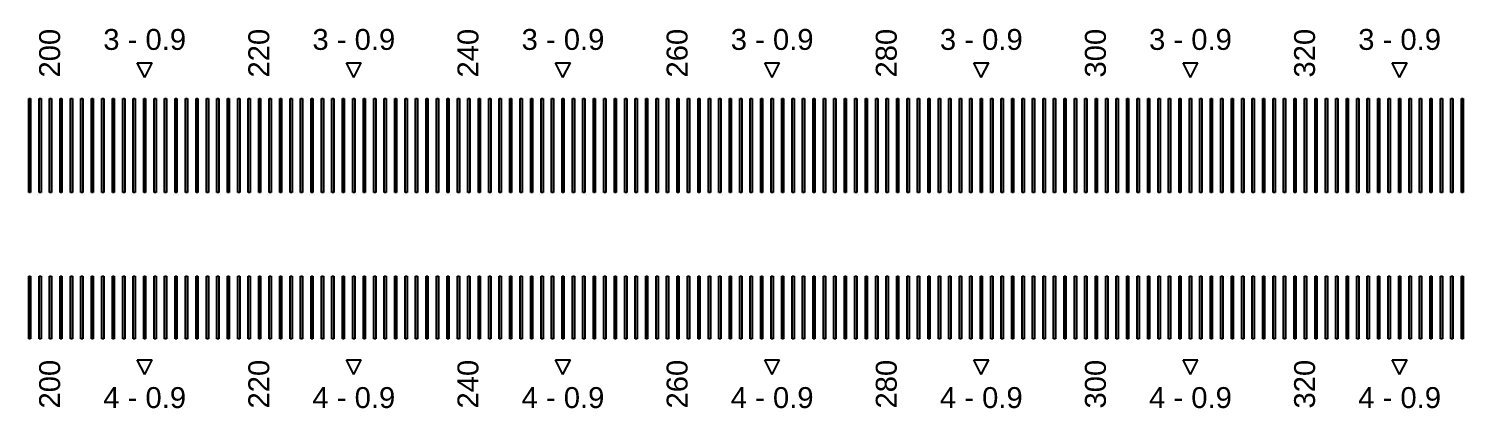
# Model space of a CAD drawing. Extents: x -24493 to 76507, y 84496 to 185496.
# Drawn here: x 27052 to 27738, y 155025 to 155207 of the extents above; entities that cross this region are included whole.
import ezdxf

# ---------------------------------------------------------------- set-up
doc = ezdxf.new("R2010")
doc.units = 13
doc.layers.add('CL - Label-1', color=120, linetype='Continuous')
doc.layers.add('CL - Label-2', color=132, linetype='Continuous')
doc.layers.add('CL - Sub-Micro', color=7, linetype='Continuous', true_color=0x47d1ff)
doc.styles.get("Standard").update_dxf_attribs({"font": 'arial.ttf'})

msp = doc.modelspace()

# ---------------------------------------------------------------- linework, layer by layer
at = {"layer": 'CL - Label-2'}
for p, q in [((27107.24, 155183.36), (27103.7, 155190.46)), ((27103.7, 155190.46), (27110.77, 155190.46)), ((27107.24, 155183.36), (27110.77, 155190.46)), ((27207.24, 155183.36), (27203.7, 155190.46)), ((27203.7, 155190.46), (27210.77, 155190.46)), ((27207.24, 155183.36), (27210.77, 155190.46)), ((27307.24, 155183.36), (27303.7, 155190.46)), ((27303.7, 155190.46), (27310.77, 155190.46)), ((27307.24, 155183.36), (27310.77, 155190.46)), ((27407.24, 155183.36), (27403.7, 155190.46)), ((27403.7, 155190.46), (27410.77, 155190.46)), ((27407.24, 155183.36), (27410.77, 155190.46)), ((27507.24, 155183.36), (27503.7, 155190.46)), ((27503.7, 155190.46), (27510.77, 155190.46)), ((27507.24, 155183.36), (27510.77, 155190.46)), ((27607.24, 155183.36), (27603.7, 155190.46)), ((27603.7, 155190.46), (27610.77, 155190.46)), ((27607.24, 155183.36), (27610.77, 155190.46)), ((27707.24, 155183.36), (27703.7, 155190.46)), ((27703.7, 155190.46), (27710.77, 155190.46)), ((27707.24, 155183.36), (27710.77, 155190.46)), ((27107.24, 155041.29), (27103.7, 155048.39)), ((27103.7, 155048.39), (27110.77, 155048.39)), ((27107.24, 155041.29), (27110.77, 155048.39)), ((27207.24, 155041.29), (27203.7, 155048.39)), ((27203.7, 155048.39), (27210.77, 155048.39)), ((27207.24, 155041.29), (27210.77, 155048.39)), ((27307.24, 155041.29), (27303.7, 155048.39)), ((27303.7, 155048.39), (27310.77, 155048.39)), ((27307.24, 155041.29), (27310.77, 155048.39)), ((27407.24, 155041.29), (27403.7, 155048.39)), ((27403.7, 155048.39), (27410.77, 155048.39)), ((27407.24, 155041.29), (27410.77, 155048.39)), ((27507.24, 155041.29), (27503.7, 155048.39)), ((27503.7, 155048.39), (27510.77, 155048.39)), ((27507.24, 155041.29), (27510.77, 155048.39)), ((27607.24, 155041.29), (27603.7, 155048.39)), ((27603.7, 155048.39), (27610.77, 155048.39)), ((27607.24, 155041.29), (27610.77, 155048.39)), ((27707.24, 155041.29), (27703.7, 155048.39)), ((27703.7, 155048.39), (27710.77, 155048.39)), ((27707.24, 155041.29), (27710.77, 155048.39))]:
    msp.add_line(p, q, dxfattribs=at)
at = {"layer": 'CL - Sub-Micro'}
for p, q in [((27051.79, 155173.36), (27052.69, 155173.36)), ((27051.79, 155128.36), (27051.79, 155173.36)), ((27052.69, 155173.36), (27052.69, 155128.36)), ((27056.79, 155173.36), (27057.69, 155173.36)), ((27056.79, 155128.36), (27056.79, 155173.36)), ((27057.69, 155173.36), (27057.69, 155128.36)), ((27061.79, 155173.36), (27062.69, 155173.36)), ((27061.79, 155128.36), (27061.79, 155173.36)), ((27062.69, 155173.36), (27062.69, 155128.36)), ((27066.79, 155173.36), (27067.69, 155173.36)), ((27066.79, 155128.36), (27066.79, 155173.36)), ((27067.69, 155173.36), (27067.69, 155128.36)), ((27071.79, 155173.36), (27072.69, 155173.36)), ((27071.79, 155128.36), (27071.79, 155173.36)), ((27072.69, 155173.36), (27072.69, 155128.36)), ((27076.79, 155173.36), (27077.69, 155173.36)), ((27076.79, 155128.36), (27076.79, 155173.36)), ((27077.69, 155173.36), (27077.69, 155128.36)), ((27081.79, 155173.36), (27082.69, 155173.36)), ((27081.79, 155128.36), (27081.79, 155173.36)), ((27082.69, 155173.36), (27082.69, 155128.36)), ((27086.79, 155173.36), (27087.69, 155173.36)), ((27086.79, 155128.36), (27086.79, 155173.36)), ((27087.69, 155173.36), (27087.69, 155128.36)), ((27091.79, 155173.36), (27092.69, 155173.36)), ((27091.79, 155128.36), (27091.79, 155173.36)), ((27092.69, 155173.36), (27092.69, 155128.36)), ((27096.79, 155173.36), (27097.69, 155173.36)), ((27096.79, 155128.36), (27096.79, 155173.36)), ((27097.69, 155173.36), (27097.69, 155128.36)), ((27101.79, 155173.36), (27102.69, 155173.36)), ((27101.79, 155128.36), (27101.79, 155173.36)), ((27102.69, 155173.36), (27102.69, 155128.36)), ((27106.79, 155173.36), (27107.69, 155173.36)), ((27106.79, 155128.36), (27106.79, 155173.36)), ((27107.69, 155173.36), (27107.69, 155128.36)), ((27111.79, 155173.36), (27112.69, 155173.36)), ((27111.79, 155128.36), (27111.79, 155173.36)), ((27112.69, 155173.36), (27112.69, 155128.36)), ((27116.79, 155173.36), (27117.69, 155173.36)), ((27116.79, 155128.36), (27116.79, 155173.36)), ((27117.69, 155173.36), (27117.69, 155128.36)), ((27121.79, 155173.36), (27122.69, 155173.36)), ((27121.79, 155128.36), (27121.79, 155173.36)), ((27122.69, 155173.36), (27122.69, 155128.36)), ((27126.79, 155173.36), (27127.69, 155173.36)), ((27126.79, 155128.36), (27126.79, 155173.36)), ((27127.69, 155173.36), (27127.69, 155128.36)), ((27131.79, 155173.36), (27132.69, 155173.36)), ((27131.79, 155128.36), (27131.79, 155173.36)), ((27132.69, 155173.36), (27132.69, 155128.36)), ((27136.79, 155173.36), (27137.69, 155173.36)), ((27136.79, 155128.36), (27136.79, 155173.36)), ((27137.69, 155173.36), (27137.69, 155128.36)), ((27141.79, 155173.36), (27142.69, 155173.36)), ((27141.79, 155128.36), (27141.79, 155173.36)), ((27142.69, 155173.36), (27142.69, 155128.36)), ((27146.79, 155173.36), (27147.69, 155173.36)), ((27146.79, 155128.36), (27146.79, 155173.36)), ((27147.69, 155173.36), (27147.69, 155128.36)), ((27151.79, 155173.36), (27152.69, 155173.36)), ((27151.79, 155128.36), (27151.79, 155173.36)), ((27152.69, 155173.36), (27152.69, 155128.36)), ((27156.79, 155173.36), (27157.69, 155173.36)), ((27156.79, 155128.36), (27156.79, 155173.36)), ((27157.69, 155173.36), (27157.69, 155128.36)), ((27161.79, 155173.36), (27162.69, 155173.36)), ((27161.79, 155128.36), (27161.79, 155173.36)), ((27162.69, 155173.36), (27162.69, 155128.36)), ((27166.79, 155173.36), (27167.69, 155173.36)), ((27166.79, 155128.36), (27166.79, 155173.36)), ((27167.69, 155173.36), (27167.69, 155128.36)), ((27171.79, 155173.36), (27172.69, 155173.36)), ((27171.79, 155128.36), (27171.79, 155173.36)), ((27172.69, 155173.36), (27172.69, 155128.36)), ((27176.79, 155173.36), (27177.69, 155173.36)), ((27176.79, 155128.36), (27176.79, 155173.36)), ((27177.69, 155173.36), (27177.69, 155128.36)), ((27181.79, 155173.36), (27182.69, 155173.36)), ((27181.79, 155128.36), (27181.79, 155173.36)), ((27182.69, 155173.36), (27182.69, 155128.36)), ((27186.79, 155173.36), (27187.69, 155173.36)), ((27186.79, 155128.36), (27186.79, 155173.36)), ((27187.69, 155173.36), (27187.69, 155128.36)), ((27191.79, 155173.36), (27192.69, 155173.36)), ((27191.79, 155128.36), (27191.79, 155173.36)), ((27192.69, 155173.36), (27192.69, 155128.36)), ((27196.79, 155173.36), (27197.69, 155173.36)), ((27196.79, 155128.36), (27196.79, 155173.36)), ((27197.69, 155173.36), (27197.69, 155128.36)), ((27201.79, 155173.36), (27202.69, 155173.36)), ((27201.79, 155128.36), (27201.79, 155173.36)), ((27202.69, 155173.36), (27202.69, 155128.36)), ((27206.79, 155173.36), (27207.69, 155173.36)), ((27206.79, 155128.36), (27206.79, 155173.36)), ((27207.69, 155173.36), (27207.69, 155128.36)), ((27211.79, 155173.36), (27212.69, 155173.36)), ((27211.79, 155128.36), (27211.79, 155173.36)), ((27212.69, 155173.36), (27212.69, 155128.36)), ((27216.79, 155173.36), (27217.69, 155173.36)), ((27216.79, 155128.36), (27216.79, 155173.36)), ((27217.69, 155173.36), (27217.69, 155128.36)), ((27221.79, 155173.36), (27222.69, 155173.36)), ((27221.79, 155128.36), (27221.79, 155173.36)), ((27222.69, 155173.36), (27222.69, 155128.36)), ((27226.79, 155173.36), (27227.69, 155173.36)), ((27226.79, 155128.36), (27226.79, 155173.36)), ((27227.69, 155173.36), (27227.69, 155128.36)), ((27231.79, 155173.36), (27232.69, 155173.36)), ((27231.79, 155128.36), (27231.79, 155173.36)), ((27232.69, 155173.36), (27232.69, 155128.36)), ((27236.79, 155173.36), (27237.69, 155173.36)), ((27236.79, 155128.36), (27236.79, 155173.36)), ((27237.69, 155173.36), (27237.69, 155128.36)), ((27241.79, 155173.36), (27242.69, 155173.36)), ((27241.79, 155128.36), (27241.79, 155173.36)), ((27242.69, 155173.36), (27242.69, 155128.36)), ((27246.79, 155173.36), (27247.69, 155173.36)), ((27246.79, 155128.36), (27246.79, 155173.36)), ((27247.69, 155173.36), (27247.69, 155128.36)), ((27251.79, 155173.36), (27252.69, 155173.36)), ((27251.79, 155128.36), (27251.79, 155173.36)), ((27252.69, 155173.36), (27252.69, 155128.36)), ((27256.79, 155173.36), (27257.69, 155173.36)), ((27256.79, 155128.36), (27256.79, 155173.36)), ((27257.69, 155173.36), (27257.69, 155128.36)), ((27261.79, 155173.36), (27262.69, 155173.36)), ((27261.79, 155128.36), (27261.79, 155173.36)), ((27262.69, 155173.36), (27262.69, 155128.36)), ((27266.79, 155173.36), (27267.69, 155173.36)), ((27266.79, 155128.36), (27266.79, 155173.36)), ((27267.69, 155173.36), (27267.69, 155128.36)), ((27271.79, 155173.36), (27272.69, 155173.36)), ((27271.79, 155128.36), (27271.79, 155173.36)), ((27272.69, 155173.36), (27272.69, 155128.36)), ((27276.79, 155173.36), (27277.69, 155173.36)), ((27276.79, 155128.36), (27276.79, 155173.36)), ((27277.69, 155173.36), (27277.69, 155128.36)), ((27281.79, 155173.36), (27282.69, 155173.36)), ((27281.79, 155128.36), (27281.79, 155173.36)), ((27282.69, 155173.36), (27282.69, 155128.36)), ((27286.79, 155173.36), (27287.69, 155173.36)), ((27286.79, 155128.36), (27286.79, 155173.36)), ((27287.69, 155173.36), (27287.69, 155128.36)), ((27291.79, 155173.36), (27292.69, 155173.36)), ((27291.79, 155128.36), (27291.79, 155173.36)), ((27292.69, 155173.36), (27292.69, 155128.36)), ((27296.79, 155173.36), (27297.69, 155173.36)), ((27296.79, 155128.36), (27296.79, 155173.36)), ((27297.69, 155173.36), (27297.69, 155128.36)), ((27301.79, 155173.36), (27302.69, 155173.36)), ((27301.79, 155128.36), (27301.79, 155173.36)), ((27302.69, 155173.36), (27302.69, 155128.36)), ((27306.79, 155173.36), (27307.69, 155173.36)), ((27306.79, 155128.36), (27306.79, 155173.36)), ((27307.69, 155173.36), (27307.69, 155128.36)), ((27311.79, 155173.36), (27312.69, 155173.36)), ((27311.79, 155128.36), (27311.79, 155173.36)), ((27312.69, 155173.36), (27312.69, 155128.36)), ((27316.79, 155173.36), (27317.69, 155173.36)), ((27316.79, 155128.36), (27316.79, 155173.36)), ((27317.69, 155173.36), (27317.69, 155128.36)), ((27321.79, 155173.36), (27322.69, 155173.36)), ((27321.79, 155128.36), (27321.79, 155173.36)), ((27322.69, 155173.36), (27322.69, 155128.36)), ((27326.79, 155173.36), (27327.69, 155173.36)), ((27326.79, 155128.36), (27326.79, 155173.36)), ((27327.69, 155173.36), (27327.69, 155128.36)), ((27331.79, 155173.36), (27332.69, 155173.36)), ((27331.79, 155128.36), (27331.79, 155173.36)), ((27332.69, 155173.36), (27332.69, 155128.36)), ((27336.79, 155173.36), (27337.69, 155173.36)), ((27336.79, 155128.36), (27336.79, 155173.36)), ((27337.69, 155173.36), (27337.69, 155128.36)), ((27341.79, 155173.36), (27342.69, 155173.36)), ((27341.79, 155128.36), (27341.79, 155173.36)), ((27342.69, 155173.36), (27342.69, 155128.36)), ((27346.79, 155173.36), (27347.69, 155173.36)), ((27346.79, 155128.36), (27346.79, 155173.36)), ((27347.69, 155173.36), (27347.69, 155128.36)), ((27351.79, 155173.36), (27352.69, 155173.36)), ((27351.79, 155128.36), (27351.79, 155173.36)), ((27352.69, 155173.36), (27352.69, 155128.36)), ((27356.79, 155173.36), (27357.69, 155173.36)), ((27356.79, 155128.36), (27356.79, 155173.36)), ((27357.69, 155173.36), (27357.69, 155128.36)), ((27361.79, 155173.36), (27362.69, 155173.36)), ((27361.79, 155128.36), (27361.79, 155173.36)), ((27362.69, 155173.36), (27362.69, 155128.36)), ((27366.79, 155173.36), (27367.69, 155173.36)), ((27366.79, 155128.36), (27366.79, 155173.36)), ((27367.69, 155173.36), (27367.69, 155128.36)), ((27371.79, 155173.36), (27372.69, 155173.36)), ((27371.79, 155128.36), (27371.79, 155173.36)), ((27372.69, 155173.36), (27372.69, 155128.36)), ((27376.79, 155173.36), (27377.69, 155173.36)), ((27376.79, 155128.36), (27376.79, 155173.36)), ((27377.69, 155173.36), (27377.69, 155128.36)), ((27381.79, 155173.36), (27382.69, 155173.36)), ((27381.79, 155128.36), (27381.79, 155173.36)), ((27382.69, 155173.36), (27382.69, 155128.36)), ((27386.79, 155173.36), (27387.69, 155173.36)), ((27386.79, 155128.36), (27386.79, 155173.36)), ((27387.69, 155173.36), (27387.69, 155128.36)), ((27391.79, 155173.36), (27392.69, 155173.36)), ((27391.79, 155128.36), (27391.79, 155173.36)), ((27392.69, 155173.36), (27392.69, 155128.36)), ((27396.79, 155173.36), (27397.69, 155173.36)), ((27396.79, 155128.36), (27396.79, 155173.36)), ((27397.69, 155173.36), (27397.69, 155128.36)), ((27401.79, 155173.36), (27402.69, 155173.36)), ((27401.79, 155128.36), (27401.79, 155173.36)), ((27402.69, 155173.36), (27402.69, 155128.36)), ((27406.79, 155173.36), (27407.69, 155173.36)), ((27406.79, 155128.36), (27406.79, 155173.36)), ((27407.69, 155173.36), (27407.69, 155128.36)), ((27411.79, 155173.36), (27412.69, 155173.36)), ((27411.79, 155128.36), (27411.79, 155173.36)), ((27412.69, 155173.36), (27412.69, 155128.36)), ((27416.79, 155173.36), (27417.69, 155173.36)), ((27416.79, 155128.36), (27416.79, 155173.36)), ((27417.69, 155173.36), (27417.69, 155128.36)), ((27421.79, 155173.36), (27422.69, 155173.36)), ((27421.79, 155128.36), (27421.79, 155173.36)), ((27422.69, 155173.36), (27422.69, 155128.36)), ((27426.79, 155173.36), (27427.69, 155173.36)), ((27426.79, 155128.36), (27426.79, 155173.36)), ((27427.69, 155173.36), (27427.69, 155128.36)), ((27431.79, 155173.36), (27432.69, 155173.36)), ((27431.79, 155128.36), (27431.79, 155173.36)), ((27432.69, 155173.36), (27432.69, 155128.36)), ((27436.79, 155173.36), (27437.69, 155173.36)), ((27436.79, 155128.36), (27436.79, 155173.36)), ((27437.69, 155173.36), (27437.69, 155128.36)), ((27441.79, 155173.36), (27442.69, 155173.36)), ((27441.79, 155128.36), (27441.79, 155173.36)), ((27442.69, 155173.36), (27442.69, 155128.36)), ((27446.79, 155173.36), (27447.69, 155173.36)), ((27446.79, 155128.36), (27446.79, 155173.36)), ((27447.69, 155173.36), (27447.69, 155128.36)), ((27451.79, 155173.36), (27452.69, 155173.36)), ((27451.79, 155128.36), (27451.79, 155173.36)), ((27452.69, 155173.36), (27452.69, 155128.36)), ((27456.79, 155173.36), (27457.69, 155173.36)), ((27456.79, 155128.36), (27456.79, 155173.36)), ((27457.69, 155173.36), (27457.69, 155128.36)), ((27461.79, 155173.36), (27462.69, 155173.36)), ((27461.79, 155128.36), (27461.79, 155173.36)), ((27462.69, 155173.36), (27462.69, 155128.36)), ((27466.79, 155173.36), (27467.69, 155173.36)), ((27466.79, 155128.36), (27466.79, 155173.36)), ((27467.69, 155173.36), (27467.69, 155128.36)), ((27471.79, 155173.36), (27472.69, 155173.36)), ((27471.79, 155128.36), (27471.79, 155173.36)), ((27472.69, 155173.36), (27472.69, 155128.36)), ((27476.79, 155173.36), (27477.69, 155173.36)), ((27476.79, 155128.36), (27476.79, 155173.36)), ((27477.69, 155173.36), (27477.69, 155128.36)), ((27481.79, 155173.36), (27482.69, 155173.36)), ((27481.79, 155128.36), (27481.79, 155173.36)), ((27482.69, 155173.36), (27482.69, 155128.36)), ((27486.79, 155173.36), (27487.69, 155173.36)), ((27486.79, 155128.36), (27486.79, 155173.36)), ((27487.69, 155173.36), (27487.69, 155128.36)), ((27491.79, 155173.36), (27492.69, 155173.36)), ((27491.79, 155128.36), (27491.79, 155173.36)), ((27492.69, 155173.36), (27492.69, 155128.36)), ((27496.79, 155173.36), (27497.69, 155173.36)), ((27496.79, 155128.36), (27496.79, 155173.36)), ((27497.69, 155173.36), (27497.69, 155128.36)), ((27501.79, 155173.36), (27502.69, 155173.36)), ((27501.79, 155128.36), (27501.79, 155173.36)), ((27502.69, 155173.36), (27502.69, 155128.36)), ((27506.79, 155173.36), (27507.69, 155173.36)), ((27506.79, 155128.36), (27506.79, 155173.36)), ((27507.69, 155173.36), (27507.69, 155128.36)), ((27511.79, 155173.36), (27512.69, 155173.36)), ((27511.79, 155128.36), (27511.79, 155173.36)), ((27512.69, 155173.36), (27512.69, 155128.36)), ((27516.79, 155173.36), (27517.69, 155173.36)), ((27516.79, 155128.36), (27516.79, 155173.36)), ((27517.69, 155173.36), (27517.69, 155128.36)), ((27521.79, 155173.36), (27522.69, 155173.36)), ((27521.79, 155128.36), (27521.79, 155173.36)), ((27522.69, 155173.36), (27522.69, 155128.36)), ((27526.79, 155173.36), (27527.69, 155173.36)), ((27526.79, 155128.36), (27526.79, 155173.36)), ((27527.69, 155173.36), (27527.69, 155128.36)), ((27531.79, 155173.36), (27532.69, 155173.36)), ((27531.79, 155128.36), (27531.79, 155173.36)), ((27532.69, 155173.36), (27532.69, 155128.36)), ((27536.79, 155173.36), (27537.69, 155173.36)), ((27536.79, 155128.36), (27536.79, 155173.36)), ((27537.69, 155173.36), (27537.69, 155128.36)), ((27541.79, 155173.36), (27542.69, 155173.36)), ((27541.79, 155128.36), (27541.79, 155173.36)), ((27542.69, 155173.36), (27542.69, 155128.36)), ((27546.79, 155173.36), (27547.69, 155173.36)), ((27546.79, 155128.36), (27546.79, 155173.36)), ((27547.69, 155173.36), (27547.69, 155128.36)), ((27551.79, 155173.36), (27552.69, 155173.36)), ((27551.79, 155128.36), (27551.79, 155173.36)), ((27552.69, 155173.36), (27552.69, 155128.36)), ((27556.79, 155173.36), (27557.69, 155173.36)), ((27556.79, 155128.36), (27556.79, 155173.36)), ((27557.69, 155173.36), (27557.69, 155128.36)), ((27561.79, 155173.36), (27562.69, 155173.36)), ((27561.79, 155128.36), (27561.79, 155173.36)), ((27562.69, 155173.36), (27562.69, 155128.36)), ((27566.79, 155173.36), (27567.69, 155173.36)), ((27566.79, 155128.36), (27566.79, 155173.36)), ((27567.69, 155173.36), (27567.69, 155128.36)), ((27571.79, 155173.36), (27572.69, 155173.36)), ((27571.79, 155128.36), (27571.79, 155173.36)), ((27572.69, 155173.36), (27572.69, 155128.36)), ((27576.79, 155173.36), (27577.69, 155173.36)), ((27576.79, 155128.36), (27576.79, 155173.36)), ((27577.69, 155173.36), (27577.69, 155128.36)), ((27581.79, 155173.36), (27582.69, 155173.36)), ((27581.79, 155128.36), (27581.79, 155173.36)), ((27582.69, 155173.36), (27582.69, 155128.36)), ((27586.79, 155173.36), (27587.69, 155173.36)), ((27586.79, 155128.36), (27586.79, 155173.36)), ((27587.69, 155173.36), (27587.69, 155128.36)), ((27591.79, 155173.36), (27592.69, 155173.36)), ((27591.79, 155128.36), (27591.79, 155173.36)), ((27592.69, 155173.36), (27592.69, 155128.36)), ((27596.79, 155173.36), (27597.69, 155173.36)), ((27596.79, 155128.36), (27596.79, 155173.36)), ((27597.69, 155173.36), (27597.69, 155128.36)), ((27601.79, 155173.36), (27602.69, 155173.36)), ((27601.79, 155128.36), (27601.79, 155173.36)), ((27602.69, 155173.36), (27602.69, 155128.36)), ((27606.79, 155173.36), (27607.69, 155173.36)), ((27606.79, 155128.36), (27606.79, 155173.36)), ((27607.69, 155173.36), (27607.69, 155128.36)), ((27611.79, 155173.36), (27612.69, 155173.36)), ((27611.79, 155128.36), (27611.79, 155173.36)), ((27612.69, 155173.36), (27612.69, 155128.36)), ((27616.79, 155173.36), (27617.69, 155173.36)), ((27616.79, 155128.36), (27616.79, 155173.36)), ((27617.69, 155173.36), (27617.69, 155128.36)), ((27621.79, 155173.36), (27622.69, 155173.36)), ((27621.79, 155128.36), (27621.79, 155173.36)), ((27622.69, 155173.36), (27622.69, 155128.36)), ((27626.79, 155173.36), (27627.69, 155173.36)), ((27626.79, 155128.36), (27626.79, 155173.36)), ((27627.69, 155173.36), (27627.69, 155128.36)), ((27631.79, 155173.36), (27632.69, 155173.36)), ((27631.79, 155128.36), (27631.79, 155173.36)), ((27632.69, 155173.36), (27632.69, 155128.36)), ((27636.79, 155173.36), (27637.69, 155173.36)), ((27636.79, 155128.36), (27636.79, 155173.36)), ((27637.69, 155173.36), (27637.69, 155128.36)), ((27641.79, 155173.36), (27642.69, 155173.36)), ((27641.79, 155128.36), (27641.79, 155173.36)), ((27642.69, 155173.36), (27642.69, 155128.36)), ((27646.79, 155173.36), (27647.69, 155173.36)), ((27646.79, 155128.36), (27646.79, 155173.36)), ((27647.69, 155173.36), (27647.69, 155128.36)), ((27651.79, 155173.36), (27652.69, 155173.36)), ((27651.79, 155128.36), (27651.79, 155173.36)), ((27652.69, 155173.36), (27652.69, 155128.36)), ((27656.79, 155173.36), (27657.69, 155173.36)), ((27656.79, 155128.36), (27656.79, 155173.36)), ((27657.69, 155173.36), (27657.69, 155128.36)), ((27661.79, 155173.36), (27662.69, 155173.36)), ((27661.79, 155128.36), (27661.79, 155173.36)), ((27662.69, 155173.36), (27662.69, 155128.36)), ((27666.79, 155173.36), (27667.69, 155173.36)), ((27666.79, 155128.36), (27666.79, 155173.36)), ((27667.69, 155173.36), (27667.69, 155128.36)), ((27671.79, 155173.36), (27672.69, 155173.36)), ((27671.79, 155128.36), (27671.79, 155173.36)), ((27672.69, 155173.36), (27672.69, 155128.36)), ((27676.79, 155173.36), (27677.69, 155173.36)), ((27676.79, 155128.36), (27676.79, 155173.36)), ((27677.69, 155173.36), (27677.69, 155128.36)), ((27681.79, 155173.36), (27682.69, 155173.36)), ((27681.79, 155128.36), (27681.79, 155173.36)), ((27682.69, 155173.36), (27682.69, 155128.36)), ((27686.79, 155173.36), (27687.69, 155173.36)), ((27686.79, 155128.36), (27686.79, 155173.36)), ((27687.69, 155173.36), (27687.69, 155128.36)), ((27691.79, 155173.36), (27692.69, 155173.36)), ((27691.79, 155128.36), (27691.79, 155173.36)), ((27692.69, 155173.36), (27692.69, 155128.36)), ((27696.79, 155173.36), (27697.69, 155173.36)), ((27696.79, 155128.36), (27696.79, 155173.36)), ((27697.69, 155173.36), (27697.69, 155128.36)), ((27701.79, 155173.36), (27702.69, 155173.36)), ((27701.79, 155128.36), (27701.79, 155173.36)), ((27702.69, 155173.36), (27702.69, 155128.36)), ((27706.79, 155173.36), (27707.69, 155173.36)), ((27706.79, 155128.36), (27706.79, 155173.36)), ((27707.69, 155173.36), (27707.69, 155128.36)), ((27711.79, 155173.36), (27712.69, 155173.36)), ((27711.79, 155128.36), (27711.79, 155173.36)), ((27712.69, 155173.36), (27712.69, 155128.36)), ((27716.79, 155173.36), (27717.69, 155173.36)), ((27716.79, 155128.36), (27716.79, 155173.36)), ((27717.69, 155173.36), (27717.69, 155128.36)), ((27721.79, 155173.36), (27722.69, 155173.36)), ((27721.79, 155128.36), (27721.79, 155173.36)), ((27722.69, 155173.36), (27722.69, 155128.36)), ((27726.79, 155173.36), (27727.69, 155173.36)), ((27726.79, 155128.36), (27726.79, 155173.36)), ((27727.69, 155173.36), (27727.69, 155128.36)), ((27731.79, 155173.36), (27732.69, 155173.36)), ((27731.79, 155128.36), (27731.79, 155173.36)), ((27732.69, 155173.36), (27732.69, 155128.36)), ((27736.79, 155173.36), (27737.69, 155173.36)), ((27736.79, 155128.36), (27736.79, 155173.36)), ((27737.69, 155173.36), (27737.69, 155128.36)), ((27052.69, 155128.36), (27051.79, 155128.36)), ((27057.69, 155128.36), (27056.79, 155128.36)), ((27062.69, 155128.36), (27061.79, 155128.36)), ((27067.69, 155128.36), (27066.79, 155128.36)), ((27072.69, 155128.36), (27071.79, 155128.36)), ((27077.69, 155128.36), (27076.79, 155128.36)), ((27082.69, 155128.36), (27081.79, 155128.36)), ((27087.69, 155128.36), (27086.79, 155128.36)), ((27092.69, 155128.36), (27091.79, 155128.36)), ((27097.69, 155128.36), (27096.79, 155128.36)), ((27102.69, 155128.36), (27101.79, 155128.36)), ((27107.69, 155128.36), (27106.79, 155128.36)), ((27112.69, 155128.36), (27111.79, 155128.36)), ((27117.69, 155128.36), (27116.79, 155128.36)), ((27122.69, 155128.36), (27121.79, 155128.36)), ((27127.69, 155128.36), (27126.79, 155128.36)), ((27132.69, 155128.36), (27131.79, 155128.36)), ((27137.69, 155128.36), (27136.79, 155128.36)), ((27142.69, 155128.36), (27141.79, 155128.36)), ((27147.69, 155128.36), (27146.79, 155128.36)), ((27152.69, 155128.36), (27151.79, 155128.36)), ((27157.69, 155128.36), (27156.79, 155128.36)), ((27162.69, 155128.36), (27161.79, 155128.36)), ((27167.69, 155128.36), (27166.79, 155128.36)), ((27172.69, 155128.36), (27171.79, 155128.36)), ((27177.69, 155128.36), (27176.79, 155128.36)), ((27182.69, 155128.36), (27181.79, 155128.36)), ((27187.69, 155128.36), (27186.79, 155128.36)), ((27192.69, 155128.36), (27191.79, 155128.36)), ((27197.69, 155128.36), (27196.79, 155128.36)), ((27202.69, 155128.36), (27201.79, 155128.36)), ((27207.69, 155128.36), (27206.79, 155128.36)), ((27212.69, 155128.36), (27211.79, 155128.36)), ((27217.69, 155128.36), (27216.79, 155128.36)), ((27222.69, 155128.36), (27221.79, 155128.36)), ((27227.69, 155128.36), (27226.79, 155128.36)), ((27232.69, 155128.36), (27231.79, 155128.36)), ((27237.69, 155128.36), (27236.79, 155128.36)), ((27242.69, 155128.36), (27241.79, 155128.36)), ((27247.69, 155128.36), (27246.79, 155128.36)), ((27252.69, 155128.36), (27251.79, 155128.36)), ((27257.69, 155128.36), (27256.79, 155128.36)), ((27262.69, 155128.36), (27261.79, 155128.36)), ((27267.69, 155128.36), (27266.79, 155128.36)), ((27272.69, 155128.36), (27271.79, 155128.36)), ((27277.69, 155128.36), (27276.79, 155128.36)), ((27282.69, 155128.36), (27281.79, 155128.36)), ((27287.69, 155128.36), (27286.79, 155128.36)), ((27292.69, 155128.36), (27291.79, 155128.36)), ((27297.69, 155128.36), (27296.79, 155128.36)), ((27302.69, 155128.36), (27301.79, 155128.36)), ((27307.69, 155128.36), (27306.79, 155128.36)), ((27312.69, 155128.36), (27311.79, 155128.36)), ((27317.69, 155128.36), (27316.79, 155128.36)), ((27322.69, 155128.36), (27321.79, 155128.36)), ((27327.69, 155128.36), (27326.79, 155128.36)), ((27332.69, 155128.36), (27331.79, 155128.36)), ((27337.69, 155128.36), (27336.79, 155128.36)), ((27342.69, 155128.36), (27341.79, 155128.36)), ((27347.69, 155128.36), (27346.79, 155128.36)), ((27352.69, 155128.36), (27351.79, 155128.36)), ((27357.69, 155128.36), (27356.79, 155128.36)), ((27362.69, 155128.36), (27361.79, 155128.36)), ((27367.69, 155128.36), (27366.79, 155128.36)), ((27372.69, 155128.36), (27371.79, 155128.36)), ((27377.69, 155128.36), (27376.79, 155128.36)), ((27382.69, 155128.36), (27381.79, 155128.36)), ((27387.69, 155128.36), (27386.79, 155128.36)), ((27392.69, 155128.36), (27391.79, 155128.36)), ((27397.69, 155128.36), (27396.79, 155128.36)), ((27402.69, 155128.36), (27401.79, 155128.36)), ((27407.69, 155128.36), (27406.79, 155128.36)), ((27412.69, 155128.36), (27411.79, 155128.36)), ((27417.69, 155128.36), (27416.79, 155128.36)), ((27422.69, 155128.36), (27421.79, 155128.36)), ((27427.69, 155128.36), (27426.79, 155128.36)), ((27432.69, 155128.36), (27431.79, 155128.36)), ((27437.69, 155128.36), (27436.79, 155128.36)), ((27442.69, 155128.36), (27441.79, 155128.36)), ((27447.69, 155128.36), (27446.79, 155128.36)), ((27452.69, 155128.36), (27451.79, 155128.36)), ((27457.69, 155128.36), (27456.79, 155128.36)), ((27462.69, 155128.36), (27461.79, 155128.36)), ((27467.69, 155128.36), (27466.79, 155128.36)), ((27472.69, 155128.36), (27471.79, 155128.36)), ((27477.69, 155128.36), (27476.79, 155128.36)), ((27482.69, 155128.36), (27481.79, 155128.36)), ((27487.69, 155128.36), (27486.79, 155128.36)), ((27492.69, 155128.36), (27491.79, 155128.36)), ((27497.69, 155128.36), (27496.79, 155128.36)), ((27502.69, 155128.36), (27501.79, 155128.36)), ((27507.69, 155128.36), (27506.79, 155128.36)), ((27512.69, 155128.36), (27511.79, 155128.36)), ((27517.69, 155128.36), (27516.79, 155128.36)), ((27522.69, 155128.36), (27521.79, 155128.36)), ((27527.69, 155128.36), (27526.79, 155128.36)), ((27532.69, 155128.36), (27531.79, 155128.36)), ((27537.69, 155128.36), (27536.79, 155128.36)), ((27542.69, 155128.36), (27541.79, 155128.36)), ((27547.69, 155128.36), (27546.79, 155128.36)), ((27552.69, 155128.36), (27551.79, 155128.36)), ((27557.69, 155128.36), (27556.79, 155128.36)), ((27562.69, 155128.36), (27561.79, 155128.36)), ((27567.69, 155128.36), (27566.79, 155128.36)), ((27572.69, 155128.36), (27571.79, 155128.36)), ((27577.69, 155128.36), (27576.79, 155128.36)), ((27582.69, 155128.36), (27581.79, 155128.36)), ((27587.69, 155128.36), (27586.79, 155128.36)), ((27592.69, 155128.36), (27591.79, 155128.36)), ((27597.69, 155128.36), (27596.79, 155128.36)), ((27602.69, 155128.36), (27601.79, 155128.36)), ((27607.69, 155128.36), (27606.79, 155128.36)), ((27612.69, 155128.36), (27611.79, 155128.36)), ((27617.69, 155128.36), (27616.79, 155128.36)), ((27622.69, 155128.36), (27621.79, 155128.36)), ((27627.69, 155128.36), (27626.79, 155128.36)), ((27632.69, 155128.36), (27631.79, 155128.36)), ((27637.69, 155128.36), (27636.79, 155128.36)), ((27642.69, 155128.36), (27641.79, 155128.36)), ((27647.69, 155128.36), (27646.79, 155128.36)), ((27652.69, 155128.36), (27651.79, 155128.36)), ((27657.69, 155128.36), (27656.79, 155128.36)), ((27662.69, 155128.36), (27661.79, 155128.36)), ((27667.69, 155128.36), (27666.79, 155128.36)), ((27672.69, 155128.36), (27671.79, 155128.36)), ((27677.69, 155128.36), (27676.79, 155128.36)), ((27682.69, 155128.36), (27681.79, 155128.36)), ((27687.69, 155128.36), (27686.79, 155128.36)), ((27692.69, 155128.36), (27691.79, 155128.36)), ((27697.69, 155128.36), (27696.79, 155128.36)), ((27702.69, 155128.36), (27701.79, 155128.36)), ((27707.69, 155128.36), (27706.79, 155128.36)), ((27712.69, 155128.36), (27711.79, 155128.36)), ((27717.69, 155128.36), (27716.79, 155128.36)), ((27722.69, 155128.36), (27721.79, 155128.36)), ((27727.69, 155128.36), (27726.79, 155128.36)), ((27732.69, 155128.36), (27731.79, 155128.36)), ((27737.69, 155128.36), (27736.79, 155128.36)), ((27051.79, 155088.36), (27052.69, 155088.36)), ((27051.79, 155058.36), (27051.79, 155088.36)), ((27052.69, 155088.36), (27052.69, 155058.36)), ((27056.79, 155088.36), (27057.69, 155088.36)), ((27056.79, 155058.36), (27056.79, 155088.36)), ((27057.69, 155088.36), (27057.69, 155058.36)), ((27061.79, 155088.36), (27062.69, 155088.36)), ((27061.79, 155058.36), (27061.79, 155088.36)), ((27062.69, 155088.36), (27062.69, 155058.36)), ((27066.79, 155088.36), (27067.69, 155088.36)), ((27066.79, 155058.36), (27066.79, 155088.36)), ((27067.69, 155088.36), (27067.69, 155058.36)), ((27071.79, 155088.36), (27072.69, 155088.36)), ((27071.79, 155058.36), (27071.79, 155088.36)), ((27072.69, 155088.36), (27072.69, 155058.36)), ((27076.79, 155088.36), (27077.69, 155088.36)), ((27076.79, 155058.36), (27076.79, 155088.36)), ((27077.69, 155088.36), (27077.69, 155058.36)), ((27081.79, 155088.36), (27082.69, 155088.36)), ((27081.79, 155058.36), (27081.79, 155088.36)), ((27082.69, 155088.36), (27082.69, 155058.36)), ((27086.79, 155088.36), (27087.69, 155088.36)), ((27086.79, 155058.36), (27086.79, 155088.36)), ((27087.69, 155088.36), (27087.69, 155058.36)), ((27091.79, 155088.36), (27092.69, 155088.36)), ((27091.79, 155058.36), (27091.79, 155088.36)), ((27092.69, 155088.36), (27092.69, 155058.36)), ((27096.79, 155088.36), (27097.69, 155088.36)), ((27096.79, 155058.36), (27096.79, 155088.36)), ((27097.69, 155088.36), (27097.69, 155058.36)), ((27101.79, 155088.36), (27102.69, 155088.36)), ((27101.79, 155058.36), (27101.79, 155088.36)), ((27102.69, 155088.36), (27102.69, 155058.36)), ((27106.79, 155088.36), (27107.69, 155088.36)), ((27106.79, 155058.36), (27106.79, 155088.36)), ((27107.69, 155088.36), (27107.69, 155058.36)), ((27111.79, 155088.36), (27112.69, 155088.36)), ((27111.79, 155058.36), (27111.79, 155088.36)), ((27112.69, 155088.36), (27112.69, 155058.36)), ((27116.79, 155088.36), (27117.69, 155088.36)), ((27116.79, 155058.36), (27116.79, 155088.36)), ((27117.69, 155088.36), (27117.69, 155058.36)), ((27121.79, 155088.36), (27122.69, 155088.36)), ((27121.79, 155058.36), (27121.79, 155088.36)), ((27122.69, 155088.36), (27122.69, 155058.36)), ((27126.79, 155088.36), (27127.69, 155088.36)), ((27126.79, 155058.36), (27126.79, 155088.36)), ((27127.69, 155088.36), (27127.69, 155058.36)), ((27131.79, 155088.36), (27132.69, 155088.36)), ((27131.79, 155058.36), (27131.79, 155088.36)), ((27132.69, 155088.36), (27132.69, 155058.36)), ((27136.79, 155088.36), (27137.69, 155088.36)), ((27136.79, 155058.36), (27136.79, 155088.36)), ((27137.69, 155088.36), (27137.69, 155058.36)), ((27141.79, 155088.36), (27142.69, 155088.36)), ((27141.79, 155058.36), (27141.79, 155088.36)), ((27142.69, 155088.36), (27142.69, 155058.36)), ((27146.79, 155088.36), (27147.69, 155088.36)), ((27146.79, 155058.36), (27146.79, 155088.36)), ((27147.69, 155088.36), (27147.69, 155058.36)), ((27151.79, 155088.36), (27152.69, 155088.36)), ((27151.79, 155058.36), (27151.79, 155088.36)), ((27152.69, 155088.36), (27152.69, 155058.36)), ((27156.79, 155088.36), (27157.69, 155088.36)), ((27156.79, 155058.36), (27156.79, 155088.36)), ((27157.69, 155088.36), (27157.69, 155058.36)), ((27161.79, 155088.36), (27162.69, 155088.36)), ((27161.79, 155058.36), (27161.79, 155088.36)), ((27162.69, 155088.36), (27162.69, 155058.36)), ((27166.79, 155088.36), (27167.69, 155088.36)), ((27166.79, 155058.36), (27166.79, 155088.36)), ((27167.69, 155088.36), (27167.69, 155058.36)), ((27171.79, 155088.36), (27172.69, 155088.36)), ((27171.79, 155058.36), (27171.79, 155088.36)), ((27172.69, 155088.36), (27172.69, 155058.36)), ((27176.79, 155088.36), (27177.69, 155088.36)), ((27176.79, 155058.36), (27176.79, 155088.36)), ((27177.69, 155088.36), (27177.69, 155058.36)), ((27181.79, 155088.36), (27182.69, 155088.36)), ((27181.79, 155058.36), (27181.79, 155088.36)), ((27182.69, 155088.36), (27182.69, 155058.36)), ((27186.79, 155088.36), (27187.69, 155088.36)), ((27186.79, 155058.36), (27186.79, 155088.36)), ((27187.69, 155088.36), (27187.69, 155058.36)), ((27191.79, 155088.36), (27192.69, 155088.36)), ((27191.79, 155058.36), (27191.79, 155088.36)), ((27192.69, 155088.36), (27192.69, 155058.36)), ((27196.79, 155088.36), (27197.69, 155088.36)), ((27196.79, 155058.36), (27196.79, 155088.36)), ((27197.69, 155088.36), (27197.69, 155058.36)), ((27201.79, 155088.36), (27202.69, 155088.36)), ((27201.79, 155058.36), (27201.79, 155088.36)), ((27202.69, 155088.36), (27202.69, 155058.36)), ((27206.79, 155088.36), (27207.69, 155088.36)), ((27206.79, 155058.36), (27206.79, 155088.36)), ((27207.69, 155088.36), (27207.69, 155058.36)), ((27211.79, 155088.36), (27212.69, 155088.36)), ((27211.79, 155058.36), (27211.79, 155088.36)), ((27212.69, 155088.36), (27212.69, 155058.36)), ((27216.79, 155088.36), (27217.69, 155088.36)), ((27216.79, 155058.36), (27216.79, 155088.36)), ((27217.69, 155088.36), (27217.69, 155058.36)), ((27221.79, 155088.36), (27222.69, 155088.36)), ((27221.79, 155058.36), (27221.79, 155088.36)), ((27222.69, 155088.36), (27222.69, 155058.36)), ((27226.79, 155088.36), (27227.69, 155088.36)), ((27226.79, 155058.36), (27226.79, 155088.36)), ((27227.69, 155088.36), (27227.69, 155058.36)), ((27231.79, 155088.36), (27232.69, 155088.36)), ((27231.79, 155058.36), (27231.79, 155088.36)), ((27232.69, 155088.36), (27232.69, 155058.36)), ((27236.79, 155088.36), (27237.69, 155088.36)), ((27236.79, 155058.36), (27236.79, 155088.36)), ((27237.69, 155088.36), (27237.69, 155058.36)), ((27241.79, 155088.36), (27242.69, 155088.36)), ((27241.79, 155058.36), (27241.79, 155088.36)), ((27242.69, 155088.36), (27242.69, 155058.36)), ((27246.79, 155088.36), (27247.69, 155088.36)), ((27246.79, 155058.36), (27246.79, 155088.36)), ((27247.69, 155088.36), (27247.69, 155058.36)), ((27251.79, 155088.36), (27252.69, 155088.36)), ((27251.79, 155058.36), (27251.79, 155088.36)), ((27252.69, 155088.36), (27252.69, 155058.36)), ((27256.79, 155088.36), (27257.69, 155088.36)), ((27256.79, 155058.36), (27256.79, 155088.36)), ((27257.69, 155088.36), (27257.69, 155058.36)), ((27261.79, 155088.36), (27262.69, 155088.36)), ((27261.79, 155058.36), (27261.79, 155088.36)), ((27262.69, 155088.36), (27262.69, 155058.36)), ((27266.79, 155088.36), (27267.69, 155088.36)), ((27266.79, 155058.36), (27266.79, 155088.36)), ((27267.69, 155088.36), (27267.69, 155058.36)), ((27271.79, 155088.36), (27272.69, 155088.36)), ((27271.79, 155058.36), (27271.79, 155088.36)), ((27272.69, 155088.36), (27272.69, 155058.36)), ((27276.79, 155088.36), (27277.69, 155088.36)), ((27276.79, 155058.36), (27276.79, 155088.36)), ((27277.69, 155088.36), (27277.69, 155058.36)), ((27281.79, 155088.36), (27282.69, 155088.36)), ((27281.79, 155058.36), (27281.79, 155088.36)), ((27282.69, 155088.36), (27282.69, 155058.36)), ((27286.79, 155088.36), (27287.69, 155088.36)), ((27286.79, 155058.36), (27286.79, 155088.36)), ((27287.69, 155088.36), (27287.69, 155058.36)), ((27291.79, 155088.36), (27292.69, 155088.36)), ((27291.79, 155058.36), (27291.79, 155088.36)), ((27292.69, 155088.36), (27292.69, 155058.36)), ((27296.79, 155088.36), (27297.69, 155088.36)), ((27296.79, 155058.36), (27296.79, 155088.36)), ((27297.69, 155088.36), (27297.69, 155058.36)), ((27301.79, 155088.36), (27302.69, 155088.36)), ((27301.79, 155058.36), (27301.79, 155088.36)), ((27302.69, 155088.36), (27302.69, 155058.36)), ((27306.79, 155088.36), (27307.69, 155088.36)), ((27306.79, 155058.36), (27306.79, 155088.36)), ((27307.69, 155088.36), (27307.69, 155058.36)), ((27311.79, 155088.36), (27312.69, 155088.36)), ((27311.79, 155058.36), (27311.79, 155088.36)), ((27312.69, 155088.36), (27312.69, 155058.36)), ((27316.79, 155088.36), (27317.69, 155088.36)), ((27316.79, 155058.36), (27316.79, 155088.36)), ((27317.69, 155088.36), (27317.69, 155058.36)), ((27321.79, 155088.36), (27322.69, 155088.36)), ((27321.79, 155058.36), (27321.79, 155088.36)), ((27322.69, 155088.36), (27322.69, 155058.36)), ((27326.79, 155088.36), (27327.69, 155088.36)), ((27326.79, 155058.36), (27326.79, 155088.36)), ((27327.69, 155088.36), (27327.69, 155058.36)), ((27331.79, 155088.36), (27332.69, 155088.36)), ((27331.79, 155058.36), (27331.79, 155088.36)), ((27332.69, 155088.36), (27332.69, 155058.36)), ((27336.79, 155088.36), (27337.69, 155088.36)), ((27336.79, 155058.36), (27336.79, 155088.36)), ((27337.69, 155088.36), (27337.69, 155058.36)), ((27341.79, 155088.36), (27342.69, 155088.36)), ((27341.79, 155058.36), (27341.79, 155088.36)), ((27342.69, 155088.36), (27342.69, 155058.36)), ((27346.79, 155088.36), (27347.69, 155088.36)), ((27346.79, 155058.36), (27346.79, 155088.36)), ((27347.69, 155088.36), (27347.69, 155058.36)), ((27351.79, 155088.36), (27352.69, 155088.36)), ((27351.79, 155058.36), (27351.79, 155088.36)), ((27352.69, 155088.36), (27352.69, 155058.36)), ((27356.79, 155088.36), (27357.69, 155088.36)), ((27356.79, 155058.36), (27356.79, 155088.36)), ((27357.69, 155088.36), (27357.69, 155058.36)), ((27361.79, 155088.36), (27362.69, 155088.36)), ((27361.79, 155058.36), (27361.79, 155088.36)), ((27362.69, 155088.36), (27362.69, 155058.36)), ((27366.79, 155088.36), (27367.69, 155088.36)), ((27366.79, 155058.36), (27366.79, 155088.36)), ((27367.69, 155088.36), (27367.69, 155058.36)), ((27371.79, 155088.36), (27372.69, 155088.36)), ((27371.79, 155058.36), (27371.79, 155088.36)), ((27372.69, 155088.36), (27372.69, 155058.36)), ((27376.79, 155088.36), (27377.69, 155088.36)), ((27376.79, 155058.36), (27376.79, 155088.36)), ((27377.69, 155088.36), (27377.69, 155058.36)), ((27381.79, 155088.36), (27382.69, 155088.36)), ((27381.79, 155058.36), (27381.79, 155088.36)), ((27382.69, 155088.36), (27382.69, 155058.36)), ((27386.79, 155088.36), (27387.69, 155088.36)), ((27386.79, 155058.36), (27386.79, 155088.36)), ((27387.69, 155088.36), (27387.69, 155058.36)), ((27391.79, 155088.36), (27392.69, 155088.36)), ((27391.79, 155058.36), (27391.79, 155088.36)), ((27392.69, 155088.36), (27392.69, 155058.36)), ((27396.79, 155088.36), (27397.69, 155088.36)), ((27396.79, 155058.36), (27396.79, 155088.36)), ((27397.69, 155088.36), (27397.69, 155058.36)), ((27401.79, 155088.36), (27402.69, 155088.36)), ((27401.79, 155058.36), (27401.79, 155088.36)), ((27402.69, 155088.36), (27402.69, 155058.36)), ((27406.79, 155088.36), (27407.69, 155088.36)), ((27406.79, 155058.36), (27406.79, 155088.36)), ((27407.69, 155088.36), (27407.69, 155058.36)), ((27411.79, 155088.36), (27412.69, 155088.36)), ((27411.79, 155058.36), (27411.79, 155088.36)), ((27412.69, 155088.36), (27412.69, 155058.36)), ((27416.79, 155088.36), (27417.69, 155088.36)), ((27416.79, 155058.36), (27416.79, 155088.36)), ((27417.69, 155088.36), (27417.69, 155058.36)), ((27421.79, 155088.36), (27422.69, 155088.36)), ((27421.79, 155058.36), (27421.79, 155088.36)), ((27422.69, 155088.36), (27422.69, 155058.36)), ((27426.79, 155088.36), (27427.69, 155088.36)), ((27426.79, 155058.36), (27426.79, 155088.36)), ((27427.69, 155088.36), (27427.69, 155058.36)), ((27431.79, 155088.36), (27432.69, 155088.36)), ((27431.79, 155058.36), (27431.79, 155088.36)), ((27432.69, 155088.36), (27432.69, 155058.36)), ((27436.79, 155088.36), (27437.69, 155088.36)), ((27436.79, 155058.36), (27436.79, 155088.36)), ((27437.69, 155088.36), (27437.69, 155058.36)), ((27441.79, 155088.36), (27442.69, 155088.36)), ((27441.79, 155058.36), (27441.79, 155088.36)), ((27442.69, 155088.36), (27442.69, 155058.36)), ((27446.79, 155088.36), (27447.69, 155088.36)), ((27446.79, 155058.36), (27446.79, 155088.36)), ((27447.69, 155088.36), (27447.69, 155058.36)), ((27451.79, 155088.36), (27452.69, 155088.36)), ((27451.79, 155058.36), (27451.79, 155088.36)), ((27452.69, 155088.36), (27452.69, 155058.36)), ((27456.79, 155088.36), (27457.69, 155088.36)), ((27456.79, 155058.36), (27456.79, 155088.36)), ((27457.69, 155088.36), (27457.69, 155058.36)), ((27461.79, 155088.36), (27462.69, 155088.36)), ((27461.79, 155058.36), (27461.79, 155088.36)), ((27462.69, 155088.36), (27462.69, 155058.36)), ((27466.79, 155088.36), (27467.69, 155088.36)), ((27466.79, 155058.36), (27466.79, 155088.36)), ((27467.69, 155088.36), (27467.69, 155058.36)), ((27471.79, 155088.36), (27472.69, 155088.36)), ((27471.79, 155058.36), (27471.79, 155088.36)), ((27472.69, 155088.36), (27472.69, 155058.36)), ((27476.79, 155088.36), (27477.69, 155088.36)), ((27476.79, 155058.36), (27476.79, 155088.36)), ((27477.69, 155088.36), (27477.69, 155058.36)), ((27481.79, 155088.36), (27482.69, 155088.36)), ((27481.79, 155058.36), (27481.79, 155088.36)), ((27482.69, 155088.36), (27482.69, 155058.36)), ((27486.79, 155088.36), (27487.69, 155088.36)), ((27486.79, 155058.36), (27486.79, 155088.36)), ((27487.69, 155088.36), (27487.69, 155058.36)), ((27491.79, 155088.36), (27492.69, 155088.36)), ((27491.79, 155058.36), (27491.79, 155088.36)), ((27492.69, 155088.36), (27492.69, 155058.36)), ((27496.79, 155088.36), (27497.69, 155088.36)), ((27496.79, 155058.36), (27496.79, 155088.36)), ((27497.69, 155088.36), (27497.69, 155058.36)), ((27501.79, 155088.36), (27502.69, 155088.36)), ((27501.79, 155058.36), (27501.79, 155088.36)), ((27502.69, 155088.36), (27502.69, 155058.36)), ((27506.79, 155088.36), (27507.69, 155088.36)), ((27506.79, 155058.36), (27506.79, 155088.36)), ((27507.69, 155088.36), (27507.69, 155058.36)), ((27511.79, 155088.36), (27512.69, 155088.36)), ((27511.79, 155058.36), (27511.79, 155088.36)), ((27512.69, 155088.36), (27512.69, 155058.36)), ((27516.79, 155088.36), (27517.69, 155088.36)), ((27516.79, 155058.36), (27516.79, 155088.36)), ((27517.69, 155088.36), (27517.69, 155058.36)), ((27521.79, 155088.36), (27522.69, 155088.36)), ((27521.79, 155058.36), (27521.79, 155088.36)), ((27522.69, 155088.36), (27522.69, 155058.36)), ((27526.79, 155088.36), (27527.69, 155088.36)), ((27526.79, 155058.36), (27526.79, 155088.36)), ((27527.69, 155088.36), (27527.69, 155058.36)), ((27531.79, 155088.36), (27532.69, 155088.36)), ((27531.79, 155058.36), (27531.79, 155088.36)), ((27532.69, 155088.36), (27532.69, 155058.36)), ((27536.79, 155088.36), (27537.69, 155088.36)), ((27536.79, 155058.36), (27536.79, 155088.36)), ((27537.69, 155088.36), (27537.69, 155058.36)), ((27541.79, 155088.36), (27542.69, 155088.36)), ((27541.79, 155058.36), (27541.79, 155088.36)), ((27542.69, 155088.36), (27542.69, 155058.36)), ((27546.79, 155088.36), (27547.69, 155088.36)), ((27546.79, 155058.36), (27546.79, 155088.36)), ((27547.69, 155088.36), (27547.69, 155058.36)), ((27551.79, 155088.36), (27552.69, 155088.36)), ((27551.79, 155058.36), (27551.79, 155088.36)), ((27552.69, 155088.36), (27552.69, 155058.36)), ((27556.79, 155088.36), (27557.69, 155088.36)), ((27556.79, 155058.36), (27556.79, 155088.36)), ((27557.69, 155088.36), (27557.69, 155058.36)), ((27561.79, 155088.36), (27562.69, 155088.36)), ((27561.79, 155058.36), (27561.79, 155088.36)), ((27562.69, 155088.36), (27562.69, 155058.36)), ((27566.79, 155088.36), (27567.69, 155088.36)), ((27566.79, 155058.36), (27566.79, 155088.36)), ((27567.69, 155088.36), (27567.69, 155058.36)), ((27571.79, 155088.36), (27572.69, 155088.36)), ((27571.79, 155058.36), (27571.79, 155088.36)), ((27572.69, 155088.36), (27572.69, 155058.36)), ((27576.79, 155088.36), (27577.69, 155088.36)), ((27576.79, 155058.36), (27576.79, 155088.36)), ((27577.69, 155088.36), (27577.69, 155058.36)), ((27581.79, 155088.36), (27582.69, 155088.36)), ((27581.79, 155058.36), (27581.79, 155088.36)), ((27582.69, 155088.36), (27582.69, 155058.36)), ((27586.79, 155088.36), (27587.69, 155088.36)), ((27586.79, 155058.36), (27586.79, 155088.36)), ((27587.69, 155088.36), (27587.69, 155058.36)), ((27591.79, 155088.36), (27592.69, 155088.36)), ((27591.79, 155058.36), (27591.79, 155088.36)), ((27592.69, 155088.36), (27592.69, 155058.36)), ((27596.79, 155088.36), (27597.69, 155088.36)), ((27596.79, 155058.36), (27596.79, 155088.36)), ((27597.69, 155088.36), (27597.69, 155058.36)), ((27601.79, 155088.36), (27602.69, 155088.36)), ((27601.79, 155058.36), (27601.79, 155088.36)), ((27602.69, 155088.36), (27602.69, 155058.36)), ((27606.79, 155088.36), (27607.69, 155088.36)), ((27606.79, 155058.36), (27606.79, 155088.36)), ((27607.69, 155088.36), (27607.69, 155058.36)), ((27611.79, 155088.36), (27612.69, 155088.36)), ((27611.79, 155058.36), (27611.79, 155088.36)), ((27612.69, 155088.36), (27612.69, 155058.36)), ((27616.79, 155088.36), (27617.69, 155088.36)), ((27616.79, 155058.36), (27616.79, 155088.36)), ((27617.69, 155088.36), (27617.69, 155058.36)), ((27621.79, 155088.36), (27622.69, 155088.36)), ((27621.79, 155058.36), (27621.79, 155088.36)), ((27622.69, 155088.36), (27622.69, 155058.36)), ((27626.79, 155088.36), (27627.69, 155088.36)), ((27626.79, 155058.36), (27626.79, 155088.36)), ((27627.69, 155088.36), (27627.69, 155058.36)), ((27631.79, 155088.36), (27632.69, 155088.36)), ((27631.79, 155058.36), (27631.79, 155088.36)), ((27632.69, 155088.36), (27632.69, 155058.36)), ((27636.79, 155088.36), (27637.69, 155088.36)), ((27636.79, 155058.36), (27636.79, 155088.36)), ((27637.69, 155088.36), (27637.69, 155058.36)), ((27641.79, 155088.36), (27642.69, 155088.36)), ((27641.79, 155058.36), (27641.79, 155088.36)), ((27642.69, 155088.36), (27642.69, 155058.36)), ((27646.79, 155088.36), (27647.69, 155088.36)), ((27646.79, 155058.36), (27646.79, 155088.36)), ((27647.69, 155088.36), (27647.69, 155058.36)), ((27651.79, 155088.36), (27652.69, 155088.36)), ((27651.79, 155058.36), (27651.79, 155088.36)), ((27652.69, 155088.36), (27652.69, 155058.36)), ((27656.79, 155088.36), (27657.69, 155088.36)), ((27656.79, 155058.36), (27656.79, 155088.36)), ((27657.69, 155088.36), (27657.69, 155058.36)), ((27661.79, 155088.36), (27662.69, 155088.36)), ((27661.79, 155058.36), (27661.79, 155088.36)), ((27662.69, 155088.36), (27662.69, 155058.36)), ((27666.79, 155088.36), (27667.69, 155088.36)), ((27666.79, 155058.36), (27666.79, 155088.36)), ((27667.69, 155088.36), (27667.69, 155058.36)), ((27671.79, 155088.36), (27672.69, 155088.36)), ((27671.79, 155058.36), (27671.79, 155088.36)), ((27672.69, 155088.36), (27672.69, 155058.36)), ((27676.79, 155088.36), (27677.69, 155088.36)), ((27676.79, 155058.36), (27676.79, 155088.36)), ((27677.69, 155088.36), (27677.69, 155058.36)), ((27681.79, 155088.36), (27682.69, 155088.36)), ((27681.79, 155058.36), (27681.79, 155088.36)), ((27682.69, 155088.36), (27682.69, 155058.36)), ((27686.79, 155088.36), (27687.69, 155088.36)), ((27686.79, 155058.36), (27686.79, 155088.36)), ((27687.69, 155088.36), (27687.69, 155058.36)), ((27691.79, 155088.36), (27692.69, 155088.36)), ((27691.79, 155058.36), (27691.79, 155088.36)), ((27692.69, 155088.36), (27692.69, 155058.36)), ((27696.79, 155088.36), (27697.69, 155088.36)), ((27696.79, 155058.36), (27696.79, 155088.36)), ((27697.69, 155088.36), (27697.69, 155058.36)), ((27701.79, 155088.36), (27702.69, 155088.36)), ((27701.79, 155058.36), (27701.79, 155088.36)), ((27702.69, 155088.36), (27702.69, 155058.36)), ((27706.79, 155088.36), (27707.69, 155088.36)), ((27706.79, 155058.36), (27706.79, 155088.36)), ((27707.69, 155088.36), (27707.69, 155058.36)), ((27711.79, 155088.36), (27712.69, 155088.36)), ((27711.79, 155058.36), (27711.79, 155088.36)), ((27712.69, 155088.36), (27712.69, 155058.36)), ((27716.79, 155088.36), (27717.69, 155088.36)), ((27716.79, 155058.36), (27716.79, 155088.36)), ((27717.69, 155088.36), (27717.69, 155058.36)), ((27721.79, 155088.36), (27722.69, 155088.36)), ((27721.79, 155058.36), (27721.79, 155088.36)), ((27722.69, 155088.36), (27722.69, 155058.36)), ((27726.79, 155088.36), (27727.69, 155088.36)), ((27726.79, 155058.36), (27726.79, 155088.36)), ((27727.69, 155088.36), (27727.69, 155058.36)), ((27731.79, 155088.36), (27732.69, 155088.36)), ((27731.79, 155058.36), (27731.79, 155088.36)), ((27732.69, 155088.36), (27732.69, 155058.36)), ((27736.79, 155088.36), (27737.69, 155088.36)), ((27736.79, 155058.36), (27736.79, 155088.36)), ((27737.69, 155088.36), (27737.69, 155058.36)), ((27052.69, 155058.36), (27051.79, 155058.36)), ((27057.69, 155058.36), (27056.79, 155058.36)), ((27062.69, 155058.36), (27061.79, 155058.36)), ((27067.69, 155058.36), (27066.79, 155058.36)), ((27072.69, 155058.36), (27071.79, 155058.36)), ((27077.69, 155058.36), (27076.79, 155058.36)), ((27082.69, 155058.36), (27081.79, 155058.36)), ((27087.69, 155058.36), (27086.79, 155058.36)), ((27092.69, 155058.36), (27091.79, 155058.36)), ((27097.69, 155058.36), (27096.79, 155058.36)), ((27102.69, 155058.36), (27101.79, 155058.36)), ((27107.69, 155058.36), (27106.79, 155058.36)), ((27112.69, 155058.36), (27111.79, 155058.36)), ((27117.69, 155058.36), (27116.79, 155058.36)), ((27122.69, 155058.36), (27121.79, 155058.36)), ((27127.69, 155058.36), (27126.79, 155058.36)), ((27132.69, 155058.36), (27131.79, 155058.36)), ((27137.69, 155058.36), (27136.79, 155058.36)), ((27142.69, 155058.36), (27141.79, 155058.36)), ((27147.69, 155058.36), (27146.79, 155058.36)), ((27152.69, 155058.36), (27151.79, 155058.36)), ((27157.69, 155058.36), (27156.79, 155058.36)), ((27162.69, 155058.36), (27161.79, 155058.36)), ((27167.69, 155058.36), (27166.79, 155058.36)), ((27172.69, 155058.36), (27171.79, 155058.36)), ((27177.69, 155058.36), (27176.79, 155058.36)), ((27182.69, 155058.36), (27181.79, 155058.36)), ((27187.69, 155058.36), (27186.79, 155058.36)), ((27192.69, 155058.36), (27191.79, 155058.36)), ((27197.69, 155058.36), (27196.79, 155058.36)), ((27202.69, 155058.36), (27201.79, 155058.36)), ((27207.69, 155058.36), (27206.79, 155058.36)), ((27212.69, 155058.36), (27211.79, 155058.36)), ((27217.69, 155058.36), (27216.79, 155058.36)), ((27222.69, 155058.36), (27221.79, 155058.36)), ((27227.69, 155058.36), (27226.79, 155058.36)), ((27232.69, 155058.36), (27231.79, 155058.36)), ((27237.69, 155058.36), (27236.79, 155058.36)), ((27242.69, 155058.36), (27241.79, 155058.36)), ((27247.69, 155058.36), (27246.79, 155058.36)), ((27252.69, 155058.36), (27251.79, 155058.36)), ((27257.69, 155058.36), (27256.79, 155058.36)), ((27262.69, 155058.36), (27261.79, 155058.36)), ((27267.69, 155058.36), (27266.79, 155058.36)), ((27272.69, 155058.36), (27271.79, 155058.36)), ((27277.69, 155058.36), (27276.79, 155058.36)), ((27282.69, 155058.36), (27281.79, 155058.36)), ((27287.69, 155058.36), (27286.79, 155058.36)), ((27292.69, 155058.36), (27291.79, 155058.36)), ((27297.69, 155058.36), (27296.79, 155058.36)), ((27302.69, 155058.36), (27301.79, 155058.36)), ((27307.69, 155058.36), (27306.79, 155058.36)), ((27312.69, 155058.36), (27311.79, 155058.36)), ((27317.69, 155058.36), (27316.79, 155058.36)), ((27322.69, 155058.36), (27321.79, 155058.36)), ((27327.69, 155058.36), (27326.79, 155058.36)), ((27332.69, 155058.36), (27331.79, 155058.36)), ((27337.69, 155058.36), (27336.79, 155058.36)), ((27342.69, 155058.36), (27341.79, 155058.36)), ((27347.69, 155058.36), (27346.79, 155058.36)), ((27352.69, 155058.36), (27351.79, 155058.36)), ((27357.69, 155058.36), (27356.79, 155058.36)), ((27362.69, 155058.36), (27361.79, 155058.36)), ((27367.69, 155058.36), (27366.79, 155058.36)), ((27372.69, 155058.36), (27371.79, 155058.36)), ((27377.69, 155058.36), (27376.79, 155058.36)), ((27382.69, 155058.36), (27381.79, 155058.36)), ((27387.69, 155058.36), (27386.79, 155058.36)), ((27392.69, 155058.36), (27391.79, 155058.36)), ((27397.69, 155058.36), (27396.79, 155058.36)), ((27402.69, 155058.36), (27401.79, 155058.36)), ((27407.69, 155058.36), (27406.79, 155058.36)), ((27412.69, 155058.36), (27411.79, 155058.36)), ((27417.69, 155058.36), (27416.79, 155058.36)), ((27422.69, 155058.36), (27421.79, 155058.36)), ((27427.69, 155058.36), (27426.79, 155058.36)), ((27432.69, 155058.36), (27431.79, 155058.36)), ((27437.69, 155058.36), (27436.79, 155058.36)), ((27442.69, 155058.36), (27441.79, 155058.36)), ((27447.69, 155058.36), (27446.79, 155058.36)), ((27452.69, 155058.36), (27451.79, 155058.36)), ((27457.69, 155058.36), (27456.79, 155058.36)), ((27462.69, 155058.36), (27461.79, 155058.36)), ((27467.69, 155058.36), (27466.79, 155058.36)), ((27472.69, 155058.36), (27471.79, 155058.36)), ((27477.69, 155058.36), (27476.79, 155058.36)), ((27482.69, 155058.36), (27481.79, 155058.36)), ((27487.69, 155058.36), (27486.79, 155058.36)), ((27492.69, 155058.36), (27491.79, 155058.36)), ((27497.69, 155058.36), (27496.79, 155058.36)), ((27502.69, 155058.36), (27501.79, 155058.36)), ((27507.69, 155058.36), (27506.79, 155058.36)), ((27512.69, 155058.36), (27511.79, 155058.36)), ((27517.69, 155058.36), (27516.79, 155058.36)), ((27522.69, 155058.36), (27521.79, 155058.36)), ((27527.69, 155058.36), (27526.79, 155058.36)), ((27532.69, 155058.36), (27531.79, 155058.36)), ((27537.69, 155058.36), (27536.79, 155058.36)), ((27542.69, 155058.36), (27541.79, 155058.36)), ((27547.69, 155058.36), (27546.79, 155058.36)), ((27552.69, 155058.36), (27551.79, 155058.36)), ((27557.69, 155058.36), (27556.79, 155058.36)), ((27562.69, 155058.36), (27561.79, 155058.36)), ((27567.69, 155058.36), (27566.79, 155058.36)), ((27572.69, 155058.36), (27571.79, 155058.36)), ((27577.69, 155058.36), (27576.79, 155058.36)), ((27582.69, 155058.36), (27581.79, 155058.36)), ((27587.69, 155058.36), (27586.79, 155058.36)), ((27592.69, 155058.36), (27591.79, 155058.36)), ((27597.69, 155058.36), (27596.79, 155058.36)), ((27602.69, 155058.36), (27601.79, 155058.36)), ((27607.69, 155058.36), (27606.79, 155058.36)), ((27612.69, 155058.36), (27611.79, 155058.36)), ((27617.69, 155058.36), (27616.79, 155058.36)), ((27622.69, 155058.36), (27621.79, 155058.36)), ((27627.69, 155058.36), (27626.79, 155058.36)), ((27632.69, 155058.36), (27631.79, 155058.36)), ((27637.69, 155058.36), (27636.79, 155058.36)), ((27642.69, 155058.36), (27641.79, 155058.36)), ((27647.69, 155058.36), (27646.79, 155058.36)), ((27652.69, 155058.36), (27651.79, 155058.36)), ((27657.69, 155058.36), (27656.79, 155058.36)), ((27662.69, 155058.36), (27661.79, 155058.36)), ((27667.69, 155058.36), (27666.79, 155058.36)), ((27672.69, 155058.36), (27671.79, 155058.36)), ((27677.69, 155058.36), (27676.79, 155058.36)), ((27682.69, 155058.36), (27681.79, 155058.36)), ((27687.69, 155058.36), (27686.79, 155058.36)), ((27692.69, 155058.36), (27691.79, 155058.36)), ((27697.69, 155058.36), (27696.79, 155058.36)), ((27702.69, 155058.36), (27701.79, 155058.36)), ((27707.69, 155058.36), (27706.79, 155058.36)), ((27712.69, 155058.36), (27711.79, 155058.36)), ((27717.69, 155058.36), (27716.79, 155058.36)), ((27722.69, 155058.36), (27721.79, 155058.36)), ((27727.69, 155058.36), (27726.79, 155058.36)), ((27732.69, 155058.36), (27731.79, 155058.36)), ((27737.69, 155058.36), (27736.79, 155058.36))]:
    msp.add_line(p, q, dxfattribs=at)

# ---------------------------------------------------------------- texts
at = {"layer": 'CL - Label-1', "char_height": 10, "rotation": 90}
for s, insert, attachment_point in [('200', (27056.79, 155183.36), 1), ('220', (27156.79, 155183.36), 1), ('240', (27256.79, 155183.36), 1), ('260', (27356.79, 155183.36), 1), ('280', (27456.79, 155183.36), 1), ('300', (27556.79, 155183.36), 1), ('320', (27656.79, 155183.36), 1), ('200', (27056.79, 155048.36), 3), ('220', (27156.79, 155048.36), 3), ('240', (27256.79, 155048.36), 3), ('260', (27356.79, 155048.36), 3), ('280', (27456.79, 155048.36), 3), ('300', (27556.79, 155048.36), 3), ('320', (27656.79, 155048.36), 3)]:
    msp.add_mtext_dynamic_manual_height_columns(s, width=21.565, gutter_width=12.5, heights=[8.55], dxfattribs=dict(at, insert=insert, attachment_point=attachment_point))
at = {"layer": 'CL - Label-2', "char_height": 10}
for s, insert, attachment_point in [('3 - 0.9', (27107.24, 155196.44), 8), ('3 - 0.9', (27207.24, 155196.44), 8), ('3 - 0.9', (27307.24, 155196.44), 8), ('3 - 0.9', (27407.24, 155196.44), 8), ('3 - 0.9', (27507.24, 155196.44), 8), ('3 - 0.9', (27607.24, 155196.44), 8), ('3 - 0.9', (27707.24, 155196.44), 8), ('4 - 0.9', (27107.24, 155035.29), 2), ('4 - 0.9', (27207.24, 155035.29), 2), ('4 - 0.9', (27307.24, 155035.29), 2), ('4 - 0.9', (27407.24, 155035.29), 2), ('4 - 0.9', (27507.24, 155035.29), 2), ('4 - 0.9', (27607.24, 155035.29), 2), ('4 - 0.9', (27707.24, 155035.29), 2)]:
    msp.add_mtext_dynamic_manual_height_columns(s, width=52.3045, gutter_width=12.5, heights=[18.11], dxfattribs=dict(at, insert=insert, attachment_point=attachment_point))

doc.saveas('drawing.dxf')
